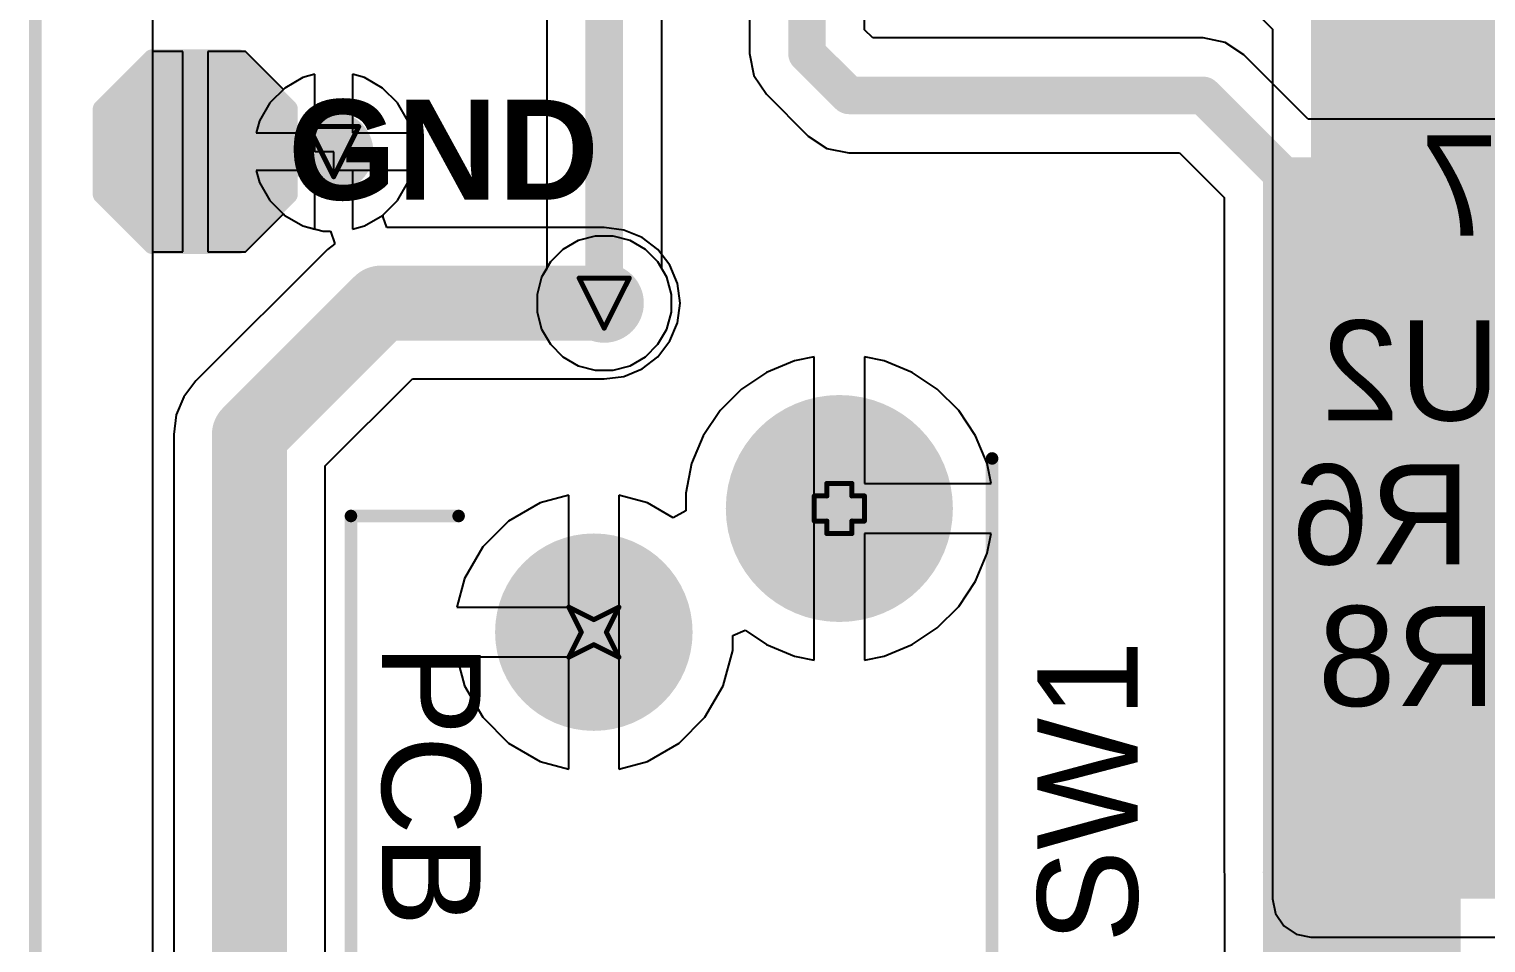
# Model space of a CAD drawing. Header units: inches. Extents: x -21 to 276, y -5 to 220.
# Drawn here: x -4.56 to 10.21, y 24.04 to 33.31 of the extents above; entities that cross this region are included whole.
import ezdxf

# ---------------------------------------------------------------- set-up
doc = ezdxf.new("R2010")
doc.units = ezdxf.units.IN
for name, color, linetype in [('Board_Outline', 216, 'Continuous'), ('Bottom Layer', 5, 'Continuous'), ('Bottom Overlay', 54, 'Continuous'), ('Bottom Solder', 6, 'Continuous'), ('Drill Drawing', 1, 'Continuous'), ('Ground', 16, 'Continuous'), ('Multi-Layer', 9, 'Continuous'), ('Pad Holes', 156, 'Continuous'), ('Power + Signal', 76, 'Continuous'), ('Top Layer', 1, 'Continuous'), ('Top Overlay', 2, 'Continuous'), ('Top Paste', 8, 'Continuous'), ('Top Solder', 216, 'Continuous'), ('Via Holes', 16, 'Continuous')]:
    doc.layers.add(name, color=color, linetype=linetype)
doc.styles.add('Arial', font='', dxfattribs={"height": 0.2})
doc.styles.add('Arial_Bold', font='', dxfattribs={"height": 0.2})
doc.styles.get('Arial').set_extended_font_data('Arial')
doc.styles.get('Arial_Bold').set_extended_font_data('Arial', bold=True)

# ---------------------------------------------------------------- blocks, each defined once
blk = doc.blocks.new('1825027_8_66')
at = {"layer": 'Bottom Layer'}
h = blk.add_hatch(color=5, dxfattribs=at)
edge = h.paths.add_edge_path()
edge.add_arc((-3.505, 1.245), 1.05, 0, 360)
h = blk.add_hatch(color=5, dxfattribs=at)
edge = h.paths.add_edge_path()
edge.add_arc((3.505, 1.245), 1.05, 0, 360)
h = blk.add_hatch(color=5, dxfattribs=at)
edge = h.paths.add_edge_path()
edge.add_arc((-2.25, -1.245), 0.9, 0, 360)
h = blk.add_hatch(color=5, dxfattribs=at)
edge = h.paths.add_edge_path()
edge.add_arc((2.25, -1.245), 0.9, 0, 360)
at = {"layer": 'Bottom Solder'}
h = blk.add_hatch(color=6, dxfattribs=at)
edge = h.paths.add_edge_path()
edge.add_arc((-3.505, 1.245), 1.1516, 0, 360)
h = blk.add_hatch(color=6, dxfattribs=at)
edge = h.paths.add_edge_path()
edge.add_arc((3.505, 1.245), 1.1516, 0, 360)
h = blk.add_hatch(color=6, dxfattribs=at)
edge = h.paths.add_edge_path()
edge.add_arc((-2.25, -1.245), 1.0016, 0, 360)
h = blk.add_hatch(color=6, dxfattribs=at)
edge = h.paths.add_edge_path()
edge.add_arc((2.25, -1.245), 1.0016, 0, 360)
at = {"layer": 'Ground'}
h = blk.add_hatch(color=16, dxfattribs=at)
edge = h.paths.add_edge_path()
edge.add_arc((-3.505, 1.245), 1.05, 0, 360)
h = blk.add_hatch(color=16, dxfattribs=at)
edge = h.paths.add_edge_path()
edge.add_arc((3.505, 1.245), 1.05, 0, 360)
h = blk.add_hatch(color=16, dxfattribs=at)
edge = h.paths.add_edge_path()
edge.add_arc((-2.25, -1.245), 0.9, 0, 360)
h = blk.add_hatch(color=16, dxfattribs=at)
edge = h.paths.add_edge_path()
edge.add_arc((2.25, -1.245), 0.9, 0, 360)
at = {"layer": 'Multi-Layer'}
h = blk.add_hatch(color=9, dxfattribs=at)
edge = h.paths.add_edge_path()
edge.add_arc((-3.505, 1.245), 1.05, 0, 360)
h = blk.add_hatch(color=9, dxfattribs=at)
edge = h.paths.add_edge_path()
edge.add_arc((3.505, 1.245), 1.05, 0, 360)
h = blk.add_hatch(color=9, dxfattribs=at)
edge = h.paths.add_edge_path()
edge.add_arc((-2.25, -1.245), 0.9, 0, 360)
h = blk.add_hatch(color=9, dxfattribs=at)
edge = h.paths.add_edge_path()
edge.add_arc((2.25, -1.245), 0.9, 0, 360)
at = {"layer": 'Pad Holes'}
h = blk.add_hatch(color=7, dxfattribs=at)
edge = h.paths.add_edge_path()
edge.add_arc((-3.505, 1.245), 0.65, 0, 360)
h = blk.add_hatch(color=7, dxfattribs=at)
edge = h.paths.add_edge_path()
edge.add_arc((3.505, 1.245), 0.65, 0, 360)
h = blk.add_hatch(color=7, dxfattribs=at)
edge = h.paths.add_edge_path()
edge.add_arc((-2.25, -1.245), 0.55, 0, 360)
h = blk.add_hatch(color=7, dxfattribs=at)
edge = h.paths.add_edge_path()
edge.add_arc((2.25, -1.245), 0.55, 0, 360)
at = {"layer": 'Power + Signal'}
h = blk.add_hatch(color=76, dxfattribs=at)
edge = h.paths.add_edge_path()
edge.add_arc((-3.505, 1.245), 1.05, 0, 360)
h = blk.add_hatch(color=76, dxfattribs=at)
edge = h.paths.add_edge_path()
edge.add_arc((3.505, 1.245), 1.05, 0, 360)
h = blk.add_hatch(color=76, dxfattribs=at)
edge = h.paths.add_edge_path()
edge.add_arc((-2.25, -1.245), 0.9, 0, 360)
h = blk.add_hatch(color=76, dxfattribs=at)
edge = h.paths.add_edge_path()
edge.add_arc((2.25, -1.245), 0.9, 0, 360)
at = {"layer": 'Top Layer'}
h = blk.add_hatch(color=1, dxfattribs=at)
edge = h.paths.add_edge_path()
edge.add_arc((-3.505, 1.245), 1.05, 0, 360)
h = blk.add_hatch(color=1, dxfattribs=at)
edge = h.paths.add_edge_path()
edge.add_arc((3.505, 1.245), 1.05, 0, 360)
h = blk.add_hatch(color=1, dxfattribs=at)
edge = h.paths.add_edge_path()
edge.add_arc((-2.25, -1.245), 0.9, 0, 360)
h = blk.add_hatch(color=1, dxfattribs=at)
edge = h.paths.add_edge_path()
edge.add_arc((2.25, -1.245), 0.9, 0, 360)
at = {"layer": 'Top Solder'}
h = blk.add_hatch(color=216, dxfattribs=at)
edge = h.paths.add_edge_path()
edge.add_arc((-3.505, 1.245), 1.1516, 0, 360)
h = blk.add_hatch(color=216, dxfattribs=at)
edge = h.paths.add_edge_path()
edge.add_arc((3.505, 1.245), 1.1516, 0, 360)
h = blk.add_hatch(color=216, dxfattribs=at)
edge = h.paths.add_edge_path()
edge.add_arc((-2.25, -1.245), 1.0016, 0, 360)
h = blk.add_hatch(color=216, dxfattribs=at)
edge = h.paths.add_edge_path()
edge.add_arc((2.25, -1.245), 1.0016, 0, 360)
at = {"layer": 'Top Overlay'}
for points in [[(4.064, 2.794, 0.127, 0.127, 0), (-4.0132, 2.794, 0.127, 0.127, 0)], [(-3.429, -3.7084, 0.127, 0.127, 0), (-3.429, -2.6162, 0.127, 0.127, 0)], [(3.429, -3.7084, 0.127, 0.127, 0), (3.429, -2.6162, 0.127, 0.127, 0)], [(3.429, -3.7084, 0.127, 0.127, 0), (-3.429, -3.7084, 0.127, 0.127, 0)]]:
    blk.add_lwpolyline(points, format="xyseb", dxfattribs=at)
for points in [[(-4.04495, 2.794, 0.0635, 0.0635, 1), (-3.98145, 2.794, 0.0635, 0.0635, 1)], [(4.03225, 2.794, 0.0635, 0.0635, 1), (4.09575, 2.794, 0.0635, 0.0635, 1)], [(-3.46075, -2.6162, 0.0635, 0.0635, 1), (-3.39725, -2.6162, 0.0635, 0.0635, 1)], [(3.39725, -2.6162, 0.0635, 0.0635, 1), (3.46075, -2.6162, 0.0635, 0.0635, 1)], [(-3.46075, -3.7084, 0.0635, 0.0635, 1), (-3.39725, -3.7084, 0.0635, 0.0635, 1)], [(-3.46075, -3.7084, 0.0635, 0.0635, 1), (-3.39725, -3.7084, 0.0635, 0.0635, 1)], [(3.39725, -3.7084, 0.0635, 0.0635, 1), (3.46075, -3.7084, 0.0635, 0.0635, 1)], [(3.39725, -3.7084, 0.0635, 0.0635, 1), (3.46075, -3.7084, 0.0635, 0.0635, 1)]]:
    blk.add_lwpolyline(points, format="xyseb", close=True, dxfattribs=at)
at = {"layer": 'Top Overlay', "style": 'Arial'}
blk.add_text('PCB Edge', height=1.000001, dxfattribs=at).set_placement((-2.1336, -3.39371))
blk = doc.blocks.new('T__________122')
at = {"layer": 'Top Layer'}
blk.add_hatch(color=1, dxfattribs=at).paths.add_polyline_path([(0.381, 0.762), (-0.381, 0.762), (-0.762, 0.381), (-0.762, -0.381), (-0.381, -0.762), (0.381, -0.762), (0.762, -0.381), (0.762, 0.381)])
at = {"layer": 'Top Paste'}
blk.add_hatch(color=8, dxfattribs=at).paths.add_polyline_path([(0.381, 0.762), (-0.381, 0.762), (-0.762, 0.381), (-0.762, -0.381), (-0.381, -0.762), (0.381, -0.762), (0.762, -0.381), (0.762, 0.381)])
at = {"layer": 'Top Solder'}
blk.add_hatch(color=216, dxfattribs=at).paths.add_polyline_path([(0.432, 0.864), (-0.432, 0.864), (-0.864, 0.432), (-0.864, -0.432), (-0.432, -0.864), (0.432, -0.864), (0.864, -0.432), (0.864, 0.432)])
at = {"layer": 'Top Overlay'}
for points in [[(-0.432, 0.94, 0.2, 0.2, 0), (-0.94, 0.432, 0.2, 0.2, 0)], [(-0.432, 0.94, 0.2, 0.2, 0), (0.432, 0.94, 0.2, 0.2, 0)], [(-0.432, 0.94, 0.2, 0.2, 0), (0.432, 0.94, 0.2, 0.2, 0)], [(0.432, 0.94, 0.2, 0.2, 0), (0.94, 0.432, 0.2, 0.2, 0)], [(-0.94, 0.432, 0.2, 0.2, 0), (-0.94, -0.432, 0.2, 0.2, 0)], [(0.94, 0.432, 0.2, 0.2, 0), (0.94, -0.432, 0.2, 0.2, 0)], [(-0.94, -0.432, 0.2, 0.2, 0), (-0.432, -0.94, 0.2, 0.2, 0)], [(0.94, -0.432, 0.2, 0.2, 0), (0.432, -0.94, 0.2, 0.2, 0)], [(-0.432, -0.94, 0.2, 0.2, 0), (0.432, -0.94, 0.2, 0.2, 0)], [(-0.432, -0.94, 0.2, 0.2, 0), (0.432, -0.94, 0.2, 0.2, 0)]]:
    blk.add_lwpolyline(points, format="xyseb", dxfattribs=at)
for points in [[(-0.482, 0.94, 0.1, 0.1, 1), (-0.382, 0.94, 0.1, 0.1, 1)], [(-0.482, 0.94, 0.1, 0.1, 1), (-0.382, 0.94, 0.1, 0.1, 1)], [(-0.482, 0.94, 0.1, 0.1, 1), (-0.382, 0.94, 0.1, 0.1, 1)], [(0.382, 0.94, 0.1, 0.1, 1), (0.482, 0.94, 0.1, 0.1, 1)], [(0.382, 0.94, 0.1, 0.1, 1), (0.482, 0.94, 0.1, 0.1, 1)], [(0.382, 0.94, 0.1, 0.1, 1), (0.482, 0.94, 0.1, 0.1, 1)], [(-0.99, 0.432, 0.1, 0.1, 1), (-0.89, 0.432, 0.1, 0.1, 1)], [(-0.99, 0.432, 0.1, 0.1, 1), (-0.89, 0.432, 0.1, 0.1, 1)], [(0.89, 0.432, 0.1, 0.1, 1), (0.99, 0.432, 0.1, 0.1, 1)], [(0.89, 0.432, 0.1, 0.1, 1), (0.99, 0.432, 0.1, 0.1, 1)], [(-0.99, -0.432, 0.1, 0.1, 1), (-0.89, -0.432, 0.1, 0.1, 1)], [(-0.99, -0.432, 0.1, 0.1, 1), (-0.89, -0.432, 0.1, 0.1, 1)], [(0.89, -0.432, 0.1, 0.1, 1), (0.99, -0.432, 0.1, 0.1, 1)], [(0.89, -0.432, 0.1, 0.1, 1), (0.99, -0.432, 0.1, 0.1, 1)], [(-0.482, -0.94, 0.1, 0.1, 1), (-0.382, -0.94, 0.1, 0.1, 1)], [(-0.482, -0.94, 0.1, 0.1, 1), (-0.382, -0.94, 0.1, 0.1, 1)], [(-0.482, -0.94, 0.1, 0.1, 1), (-0.382, -0.94, 0.1, 0.1, 1)], [(0.382, -0.94, 0.1, 0.1, 1), (0.482, -0.94, 0.1, 0.1, 1)], [(0.382, -0.94, 0.1, 0.1, 1), (0.482, -0.94, 0.1, 0.1, 1)], [(0.382, -0.94, 0.1, 0.1, 1), (0.482, -0.94, 0.1, 0.1, 1)]]:
    blk.add_lwpolyline(points, format="xyseb", close=True, dxfattribs=at)

msp = doc.modelspace()

# ---------------------------------------------------------------- hatches: boundary and pattern name
at = {"layer": 'Bottom Layer'}
h = msp.add_hatch(color=5, dxfattribs=at)
edge = h.paths.add_edge_path()
edge.add_arc((-1.473, 32.068), 0.3, 0, 360)
for points in [[(7.95, 15.875), (9.957, 15.875), (9.957, 32.009), (7.95, 32.009)], [(9.627, 31.179), (11.284, 31.179), (11.284, 32.009), (9.627, 32.009)]]:
    msp.add_hatch(color=5, dxfattribs=at).paths.add_polyline_path(points)
h = msp.add_hatch(color=5, dxfattribs=at)
edge = h.paths.add_edge_path()
edge.add_arc((1.27, 30.531), 0.3, 0, 360)
at = {"layer": 'Bottom Solder'}
h = msp.add_hatch(color=6, dxfattribs=at)
edge = h.paths.add_edge_path()
edge.add_arc((-1.473, 32.068), 0.402, 0, 360)
h = msp.add_hatch(color=6, dxfattribs=at)
edge = h.paths.add_edge_path()
edge.add_arc((1.27, 30.531), 0.402, 0, 360)
at = {"layer": 'Ground'}
h = msp.add_hatch(color=16, dxfattribs=at)
edge = h.paths.add_edge_path()
edge.add_arc((-1.473, 32.068), 0.3, 0, 360)
h = msp.add_hatch(color=16, dxfattribs=at)
edge = h.paths.add_edge_path()
edge.add_arc((1.27, 30.531), 0.3, 0, 360)
at = {"layer": 'Power + Signal'}
h = msp.add_hatch(color=76, dxfattribs=at)
edge = h.paths.add_edge_path()
edge.add_arc((-1.473, 32.068), 0.3, 0, 360)
h = msp.add_hatch(color=76, dxfattribs=at)
edge = h.paths.add_edge_path()
edge.add_arc((1.27, 30.531), 0.3, 0, 360)
at = {"layer": 'Top Layer'}
for points in [[(8.437, 24.486), (12.198, 24.486), (12.198, 34.19), (8.437, 34.19)], [(8.763, 24.486), (49.835, 24.486), (49.835, 26.518), (8.763, 26.518)]]:
    msp.add_hatch(color=1, dxfattribs=at).paths.add_polyline_path(points)
h = msp.add_hatch(color=1, dxfattribs=at)
edge = h.paths.add_edge_path()
edge.add_arc((-1.473, 32.068), 0.3, 0, 360)
h = msp.add_hatch(color=1, dxfattribs=at)
edge = h.paths.add_edge_path()
edge.add_arc((1.27, 30.531), 0.3, 0, 360)
at = {"layer": 'Top Solder'}
h = msp.add_hatch(color=216, dxfattribs=at)
edge = h.paths.add_edge_path()
edge.add_arc((-1.473, 32.068), 0.402, 0, 360)
h = msp.add_hatch(color=216, dxfattribs=at)
edge = h.paths.add_edge_path()
edge.add_arc((1.27, 30.531), 0.402, 0, 360)
at = {"layer": 'Via Holes'}
h = msp.add_hatch(color=7, dxfattribs=at)
edge = h.paths.add_edge_path()
edge.add_arc((-1.473, 32.068), 0.15, 0, 360)
h = msp.add_hatch(color=7, dxfattribs=at)
edge = h.paths.add_edge_path()
edge.add_arc((1.27, 30.531), 0.15, 0, 360)

# ---------------------------------------------------------------- linework, layer by layer
at = {"layer": 'Board_Outline'}
msp.add_lwpolyline([(-4.499, -4.518, 0.127, 0.127, 0), (-4.499, 95.482, 0.127, 0.127, 0)], format="xyseb", dxfattribs=at)
at = {"layer": 'Bottom Layer'}
for p, q in [((3.91, 33.305), (3.91, 42.647)), ((2.745, 42.405), (2.745, 33.063)), ((1.853, 30.884), (1.853, 35.077)), ((0.687, 34.836), (0.687, 30.884)), ((-3.309, 16.982), (-3.309, 34.185)), ((3.993, 33.222), (3.91, 33.305)), ((7.345, 33.222), (3.993, 33.222)), ((7.568, 33.177), (7.345, 33.222)), ((7.757, 33.051), (7.568, 33.177)), ((2.745, 33.063), (2.789, 32.84)), ((8.411, 32.397), (7.757, 33.051)), ((-1.785, 32.821), (-1.969, 32.714)), ((-1.664, 32.853), (-1.785, 32.821)), ((-1.664, 32.258), (-1.664, 32.853)), ((-1.161, 32.821), (-1.283, 32.853)), ((-1.283, 32.853), (-1.283, 32.258)), ((-0.977, 32.714), (-1.161, 32.821)), ((2.789, 32.84), (2.915, 32.651)), ((-1.969, 32.714), (-2.12, 32.564)), ((-0.827, 32.564), (-0.977, 32.714)), ((2.915, 32.651), (3.34, 32.227)), ((-2.12, 32.564), (-2.226, 32.38)), ((-0.72, 32.38), (-0.827, 32.564)), ((-2.226, 32.38), (-2.259, 32.258)), ((-0.688, 32.258), (-0.72, 32.38)), ((11.159, 32.397), (8.411, 32.397)), ((-2.259, 32.258), (-1.664, 32.258)), ((-1.283, 32.258), (-0.688, 32.258)), ((3.34, 32.227), (3.529, 32.101)), ((3.529, 32.101), (3.752, 32.056)), ((3.752, 32.056), (7.104, 32.056)), ((7.104, 32.056), (7.558, 31.602)), ((-1.664, 31.877), (-2.259, 31.877)), ((-2.259, 31.877), (-2.226, 31.756)), ((-1.664, 31.282), (-1.664, 31.877)), ((-0.688, 31.877), (-1.283, 31.877)), ((-1.283, 31.877), (-1.283, 31.282)), ((-0.72, 31.756), (-0.688, 31.877)), ((-2.226, 31.756), (-2.12, 31.572)), ((-0.827, 31.572), (-0.72, 31.756)), ((-2.12, 31.572), (-1.969, 31.421)), ((-0.977, 31.421), (-0.827, 31.572)), ((7.558, 31.602), (7.558, 24.755)), ((-1.969, 31.421), (-1.785, 31.315)), ((-1.161, 31.315), (-0.977, 31.421)), ((-1.785, 31.315), (-1.664, 31.282)), ((-1.283, 31.282), (-1.161, 31.315)), ((0.687, 30.884), (0.635, 30.794)), ((1.905, 30.794), (1.853, 30.884)), ((0.635, 30.794), (0.589, 30.62)), ((1.951, 30.62), (1.905, 30.794)), ((0.589, 30.62), (0.589, 30.441)), ((1.951, 30.441), (1.951, 30.62)), ((0.589, 30.441), (0.635, 30.268)), ((1.905, 30.268), (1.951, 30.441)), ((0.635, 30.268), (0.725, 30.113)), ((1.815, 30.113), (1.905, 30.268)), ((0.725, 30.113), (0.852, 29.986)), ((1.688, 29.986), (1.815, 30.113)), ((0.852, 29.986), (1.007, 29.896)), ((1.007, 29.896), (1.18, 29.85)), ((1.18, 29.85), (1.36, 29.85)), ((1.36, 29.85), (1.533, 29.896)), ((1.533, 29.896), (1.688, 29.986)), ((3.201, 29.945), (2.917, 29.828)), ((3.401, 29.985), (3.201, 29.945)), ((3.401, 28.447), (3.401, 29.985)), ((4.109, 29.945), (3.909, 29.985)), ((3.909, 29.985), (3.909, 28.701)), ((4.393, 29.828), (4.109, 29.945)), ((2.917, 29.828), (2.662, 29.657)), ((4.648, 29.657), (4.393, 29.828)), ((2.662, 29.657), (2.445, 29.44)), ((4.865, 29.44), (4.648, 29.657)), ((2.445, 29.44), (2.274, 29.185)), ((5.036, 29.185), (4.865, 29.44)), ((2.274, 29.185), (2.157, 28.902)), ((5.153, 28.902), (5.036, 29.185)), ((2.157, 28.902), (2.097, 28.601)), ((5.193, 28.701), (5.153, 28.902)), ((3.909, 28.701), (5.193, 28.701)), ((0.911, 28.582), (0.622, 28.504)), ((0.911, 27.446), (0.911, 28.582)), ((1.708, 28.504), (1.419, 28.582)), ((1.419, 28.582), (1.419, 27.192)), ((2.097, 28.601), (2.097, 28.424)), ((0.622, 28.504), (0.3, 28.319)), ((1.97, 28.353), (1.708, 28.504)), ((2.097, 28.424), (1.97, 28.353)), ((3.401, 26.909), (3.401, 28.447)), ((0.3, 28.319), (0.038, 28.057)), ((5.193, 28.193), (3.909, 28.193)), ((3.909, 28.193), (3.909, 26.909)), ((5.153, 27.993), (5.193, 28.193)), ((0.038, 28.057), (-0.147, 27.736)), ((5.036, 27.709), (5.153, 27.993)), ((-0.147, 27.736), (-0.225, 27.446)), ((4.865, 27.454), (5.036, 27.709)), ((-0.225, 27.446), (0.911, 27.446)), ((4.648, 27.237), (4.865, 27.454)), ((1.419, 27.192), (1.419, 25.803)), ((2.573, 27.159), (2.7, 27.212)), ((2.7, 27.212), (2.917, 27.067)), ((4.393, 27.067), (4.648, 27.237)), ((2.573, 27.007), (2.573, 27.159)), ((2.917, 27.067), (3.201, 26.949)), ((4.109, 26.949), (4.393, 27.067)), ((0.911, 26.938), (-0.225, 26.938)), ((-0.225, 26.938), (-0.147, 26.649)), ((0.911, 25.803), (0.911, 26.938)), ((2.477, 26.649), (2.573, 27.007)), ((3.201, 26.949), (3.401, 26.909)), ((3.909, 26.909), (4.109, 26.949)), ((-0.147, 26.649), (0.038, 26.328)), ((2.292, 26.328), (2.477, 26.649)), ((0.038, 26.328), (0.3, 26.066)), ((2.03, 26.066), (2.292, 26.328)), ((0.3, 26.066), (0.622, 25.88)), ((1.708, 25.88), (2.03, 26.066)), ((0.622, 25.88), (0.911, 25.803)), ((1.419, 25.803), (1.708, 25.88)), ((7.558, 24.755), (7.562, 24.736)), ((7.562, 24.736), (7.562, 15.875))]:
    msp.add_line(p, q, dxfattribs=at)
for points in [[(3.327, 33.063, 0.381, 0.381, 0), (3.327, 42.647, 0.381, 0.381, 0)], [(1.27, 30.531, 0.381, 0.381, 0), (1.27, 35.077, 0.381, 0.381, 0)], [(3.327, 33.063, 0.381, 0.381, 0), (3.752, 32.639, 0.381, 0.381, 0)], [(3.752, 32.639, 0.381, 0.381, 0), (7.345, 32.639, 0.381, 0.381, 0)], [(7.345, 32.639, 0.381, 0.381, 0), (8.141, 31.843, 0.381, 0.381, 0)], [(8.141, 24.755, 0.381, 0.381, 0), (8.141, 31.843, 0.381, 0.381, 0)], [(9.627, 31.81, 0.254, 0.254, 0), (10.891, 31.81, 0.254, 0.254, 0)], [(8.141, 24.755, 0.381, 0.381, 0), (8.953, 23.942, 0.381, 0.381, 0)]]:
    msp.add_lwpolyline(points, format="xyseb", dxfattribs=at)
for points in [[(3.232, 33.063, 0.191, 0.191, 1), (3.423, 33.063, 0.191, 0.191, 1)], [(3.232, 33.063, 0.191, 0.191, 1), (3.423, 33.063, 0.191, 0.191, 1)], [(3.657, 32.639, 0.191, 0.191, 1), (3.847, 32.639, 0.191, 0.191, 1)], [(3.657, 32.639, 0.191, 0.191, 1), (3.847, 32.639, 0.191, 0.191, 1)], [(7.25, 32.639, 0.191, 0.191, 1), (7.44, 32.639, 0.191, 0.191, 1)], [(7.25, 32.639, 0.191, 0.191, 1), (7.44, 32.639, 0.191, 0.191, 1)], [(8.045, 31.843, 0.191, 0.191, 1), (8.236, 31.843, 0.191, 0.191, 1)], [(8.045, 31.843, 0.191, 0.191, 1), (8.236, 31.843, 0.191, 0.191, 1)], [(9.563, 31.81, 0.127, 0.127, 1), (9.69, 31.81, 0.127, 0.127, 1)], [(1.175, 30.531, 0.191, 0.191, 1), (1.365, 30.531, 0.191, 0.191, 1)], [(8.045, 24.755, 0.191, 0.191, 1), (8.236, 24.755, 0.191, 0.191, 1)], [(8.045, 24.755, 0.191, 0.191, 1), (8.236, 24.755, 0.191, 0.191, 1)], [(8.858, 23.942, 0.191, 0.191, 1), (9.049, 23.942, 0.191, 0.191, 1)]]:
    msp.add_lwpolyline(points, format="xyseb", close=True, dxfattribs=at)
at = {"layer": 'Drill Drawing'}
for points in [[(-1.727, 32.322, 0.0508, 0.0508, 0), (-1.219, 32.322, 0.0508, 0.0508, 0)], [(-1.727, 32.322, 0.0508, 0.0508, 0), (-1.473, 31.814, 0.0508, 0.0508, 0)], [(-1.473, 31.814, 0.0508, 0.0508, 0), (-1.219, 32.322, 0.0508, 0.0508, 0)], [(1.016, 30.785, 0.0508, 0.0508, 0), (1.524, 30.785, 0.0508, 0.0508, 0)], [(1.016, 30.785, 0.0508, 0.0508, 0), (1.27, 30.277, 0.0508, 0.0508, 0)], [(1.27, 30.277, 0.0508, 0.0508, 0), (1.524, 30.785, 0.0508, 0.0508, 0)], [(3.528, 28.574, 0.0508, 0.0508, 0), (3.528, 28.701, 0.0508, 0.0508, 0)], [(3.528, 28.701, 0.0508, 0.0508, 0), (3.782, 28.701, 0.0508, 0.0508, 0)], [(3.782, 28.574, 0.0508, 0.0508, 0), (3.782, 28.701, 0.0508, 0.0508, 0)], [(3.401, 28.32, 0.0508, 0.0508, 0), (3.401, 28.574, 0.0508, 0.0508, 0)], [(3.401, 28.574, 0.0508, 0.0508, 0), (3.528, 28.574, 0.0508, 0.0508, 0)], [(3.782, 28.574, 0.0508, 0.0508, 0), (3.909, 28.574, 0.0508, 0.0508, 0)], [(3.909, 28.32, 0.0508, 0.0508, 0), (3.909, 28.574, 0.0508, 0.0508, 0)], [(3.401, 28.32, 0.0508, 0.0508, 0), (3.528, 28.32, 0.0508, 0.0508, 0)], [(3.528, 28.193, 0.0508, 0.0508, 0), (3.528, 28.32, 0.0508, 0.0508, 0)], [(3.528, 28.193, 0.0508, 0.0508, 0), (3.782, 28.193, 0.0508, 0.0508, 0)], [(3.782, 28.32, 0.0508, 0.0508, 0), (3.909, 28.32, 0.0508, 0.0508, 0)], [(3.782, 28.193, 0.0508, 0.0508, 0), (3.782, 28.32, 0.0508, 0.0508, 0)], [(0.911, 27.446, 0.0508, 0.0508, 0), (1.165, 27.319, 0.0508, 0.0508, 0)], [(0.911, 27.446, 0.0508, 0.0508, 0), (1.038, 27.192, 0.0508, 0.0508, 0)], [(1.165, 27.319, 0.0508, 0.0508, 0), (1.419, 27.446, 0.0508, 0.0508, 0)], [(1.292, 27.192, 0.0508, 0.0508, 0), (1.419, 27.446, 0.0508, 0.0508, 0)], [(0.911, 26.938, 0.0508, 0.0508, 0), (1.038, 27.192, 0.0508, 0.0508, 0)], [(1.292, 27.192, 0.0508, 0.0508, 0), (1.419, 26.938, 0.0508, 0.0508, 0)], [(0.911, 26.938, 0.0508, 0.0508, 0), (1.165, 27.065, 0.0508, 0.0508, 0)], [(1.165, 27.065, 0.0508, 0.0508, 0), (1.419, 26.938, 0.0508, 0.0508, 0)]]:
    msp.add_lwpolyline(points, format="xyseb", dxfattribs=at)
for points in [[(-1.74, 32.322, 0.0254, 0.0254, 1), (-1.714, 32.322, 0.0254, 0.0254, 1)], [(-1.74, 32.322, 0.0254, 0.0254, 1), (-1.714, 32.322, 0.0254, 0.0254, 1)], [(-1.232, 32.322, 0.0254, 0.0254, 1), (-1.206, 32.322, 0.0254, 0.0254, 1)], [(-1.232, 32.322, 0.0254, 0.0254, 1), (-1.206, 32.322, 0.0254, 0.0254, 1)], [(-1.486, 31.814, 0.0254, 0.0254, 1), (-1.46, 31.814, 0.0254, 0.0254, 1)], [(-1.486, 31.814, 0.0254, 0.0254, 1), (-1.46, 31.814, 0.0254, 0.0254, 1)], [(1.003, 30.785, 0.0254, 0.0254, 1), (1.029, 30.785, 0.0254, 0.0254, 1)], [(1.003, 30.785, 0.0254, 0.0254, 1), (1.029, 30.785, 0.0254, 0.0254, 1)], [(1.511, 30.785, 0.0254, 0.0254, 1), (1.537, 30.785, 0.0254, 0.0254, 1)], [(1.511, 30.785, 0.0254, 0.0254, 1), (1.537, 30.785, 0.0254, 0.0254, 1)], [(1.257, 30.277, 0.0254, 0.0254, 1), (1.283, 30.277, 0.0254, 0.0254, 1)], [(1.257, 30.277, 0.0254, 0.0254, 1), (1.283, 30.277, 0.0254, 0.0254, 1)], [(3.515, 28.701, 0.0254, 0.0254, 1), (3.541, 28.701, 0.0254, 0.0254, 1)], [(3.515, 28.701, 0.0254, 0.0254, 1), (3.541, 28.701, 0.0254, 0.0254, 1)], [(3.769, 28.701, 0.0254, 0.0254, 1), (3.795, 28.701, 0.0254, 0.0254, 1)], [(3.769, 28.701, 0.0254, 0.0254, 1), (3.795, 28.701, 0.0254, 0.0254, 1)], [(3.388, 28.574, 0.0254, 0.0254, 1), (3.414, 28.574, 0.0254, 0.0254, 1)], [(3.388, 28.574, 0.0254, 0.0254, 1), (3.414, 28.574, 0.0254, 0.0254, 1)], [(3.515, 28.574, 0.0254, 0.0254, 1), (3.541, 28.574, 0.0254, 0.0254, 1)], [(3.515, 28.574, 0.0254, 0.0254, 1), (3.541, 28.574, 0.0254, 0.0254, 1)], [(3.769, 28.574, 0.0254, 0.0254, 1), (3.795, 28.574, 0.0254, 0.0254, 1)], [(3.769, 28.574, 0.0254, 0.0254, 1), (3.795, 28.574, 0.0254, 0.0254, 1)], [(3.896, 28.574, 0.0254, 0.0254, 1), (3.922, 28.574, 0.0254, 0.0254, 1)], [(3.896, 28.574, 0.0254, 0.0254, 1), (3.922, 28.574, 0.0254, 0.0254, 1)], [(3.388, 28.32, 0.0254, 0.0254, 1), (3.414, 28.32, 0.0254, 0.0254, 1)], [(3.388, 28.32, 0.0254, 0.0254, 1), (3.414, 28.32, 0.0254, 0.0254, 1)], [(3.515, 28.32, 0.0254, 0.0254, 1), (3.541, 28.32, 0.0254, 0.0254, 1)], [(3.515, 28.32, 0.0254, 0.0254, 1), (3.541, 28.32, 0.0254, 0.0254, 1)], [(3.515, 28.193, 0.0254, 0.0254, 1), (3.541, 28.193, 0.0254, 0.0254, 1)], [(3.515, 28.193, 0.0254, 0.0254, 1), (3.541, 28.193, 0.0254, 0.0254, 1)], [(3.769, 28.32, 0.0254, 0.0254, 1), (3.795, 28.32, 0.0254, 0.0254, 1)], [(3.769, 28.32, 0.0254, 0.0254, 1), (3.795, 28.32, 0.0254, 0.0254, 1)], [(3.769, 28.193, 0.0254, 0.0254, 1), (3.795, 28.193, 0.0254, 0.0254, 1)], [(3.769, 28.193, 0.0254, 0.0254, 1), (3.795, 28.193, 0.0254, 0.0254, 1)], [(3.896, 28.32, 0.0254, 0.0254, 1), (3.922, 28.32, 0.0254, 0.0254, 1)], [(3.896, 28.32, 0.0254, 0.0254, 1), (3.922, 28.32, 0.0254, 0.0254, 1)], [(0.898, 27.446, 0.0254, 0.0254, 1), (0.924, 27.446, 0.0254, 0.0254, 1)], [(0.898, 27.446, 0.0254, 0.0254, 1), (0.924, 27.446, 0.0254, 0.0254, 1)], [(1.152, 27.319, 0.0254, 0.0254, 1), (1.178, 27.319, 0.0254, 0.0254, 1)], [(1.152, 27.319, 0.0254, 0.0254, 1), (1.178, 27.319, 0.0254, 0.0254, 1)], [(1.406, 27.446, 0.0254, 0.0254, 1), (1.432, 27.446, 0.0254, 0.0254, 1)], [(1.406, 27.446, 0.0254, 0.0254, 1), (1.432, 27.446, 0.0254, 0.0254, 1)], [(1.025, 27.192, 0.0254, 0.0254, 1), (1.051, 27.192, 0.0254, 0.0254, 1)], [(1.025, 27.192, 0.0254, 0.0254, 1), (1.051, 27.192, 0.0254, 0.0254, 1)], [(1.279, 27.192, 0.0254, 0.0254, 1), (1.305, 27.192, 0.0254, 0.0254, 1)], [(1.279, 27.192, 0.0254, 0.0254, 1), (1.305, 27.192, 0.0254, 0.0254, 1)], [(1.152, 27.065, 0.0254, 0.0254, 1), (1.178, 27.065, 0.0254, 0.0254, 1)], [(1.152, 27.065, 0.0254, 0.0254, 1), (1.178, 27.065, 0.0254, 0.0254, 1)], [(0.898, 26.938, 0.0254, 0.0254, 1), (0.924, 26.938, 0.0254, 0.0254, 1)], [(0.898, 26.938, 0.0254, 0.0254, 1), (0.924, 26.938, 0.0254, 0.0254, 1)], [(1.406, 26.938, 0.0254, 0.0254, 1), (1.432, 26.938, 0.0254, 0.0254, 1)], [(1.406, 26.938, 0.0254, 0.0254, 1), (1.432, 26.938, 0.0254, 0.0254, 1)]]:
    msp.add_lwpolyline(points, format="xyseb", close=True, dxfattribs=at)
at = {"layer": 'Ground'}
for p, q in [((-3.309, 16.716), (-3.309, 60.048)), ((-1.785, 32.821), (-1.969, 32.714)), ((-1.664, 32.853), (-1.785, 32.821)), ((-1.664, 32.258), (-1.664, 32.853)), ((-1.161, 32.821), (-1.283, 32.853)), ((-1.283, 32.853), (-1.283, 32.258)), ((-0.977, 32.714), (-1.161, 32.821)), ((-1.969, 32.714), (-2.12, 32.564)), ((-0.827, 32.564), (-0.977, 32.714)), ((-2.12, 32.564), (-2.226, 32.38)), ((-0.72, 32.38), (-0.827, 32.564)), ((-2.226, 32.38), (-2.259, 32.258)), ((-0.688, 32.258), (-0.72, 32.38)), ((-2.259, 32.258), (-1.664, 32.258)), ((-1.283, 32.258), (-0.688, 32.258)), ((-1.664, 31.877), (-2.259, 31.877)), ((-2.259, 31.877), (-2.226, 31.756)), ((-1.664, 31.282), (-1.664, 31.877)), ((-0.688, 31.877), (-1.283, 31.877)), ((-1.283, 31.877), (-1.283, 31.282)), ((-0.72, 31.756), (-0.688, 31.877)), ((-2.226, 31.756), (-2.12, 31.572)), ((-0.827, 31.572), (-0.72, 31.756)), ((-2.12, 31.572), (-1.969, 31.421)), ((-0.977, 31.421), (-0.827, 31.572)), ((-1.969, 31.421), (-1.785, 31.315)), ((-1.161, 31.315), (-0.977, 31.421)), ((-1.785, 31.315), (-1.664, 31.282)), ((-1.283, 31.282), (-1.161, 31.315)), ((1.18, 31.212), (1.007, 31.165)), ((1.36, 31.212), (1.18, 31.212)), ((1.533, 31.165), (1.36, 31.212)), ((0.852, 31.076), (0.725, 30.949)), ((1.007, 31.165), (0.852, 31.076)), ((1.688, 31.076), (1.533, 31.165)), ((1.815, 30.949), (1.688, 31.076)), ((0.725, 30.949), (0.635, 30.794)), ((1.905, 30.794), (1.815, 30.949)), ((0.635, 30.794), (0.589, 30.62)), ((1.951, 30.62), (1.905, 30.794)), ((0.589, 30.62), (0.589, 30.441)), ((1.951, 30.441), (1.951, 30.62)), ((0.589, 30.441), (0.635, 30.268)), ((1.905, 30.268), (1.951, 30.441)), ((0.635, 30.268), (0.725, 30.113)), ((1.815, 30.113), (1.905, 30.268)), ((0.725, 30.113), (0.852, 29.986)), ((1.688, 29.986), (1.815, 30.113)), ((0.852, 29.986), (1.007, 29.896)), ((1.007, 29.896), (1.18, 29.85)), ((1.18, 29.85), (1.36, 29.85)), ((1.36, 29.85), (1.533, 29.896)), ((1.533, 29.896), (1.688, 29.986)), ((3.201, 29.945), (2.917, 29.828)), ((3.401, 29.985), (3.201, 29.945)), ((3.401, 28.447), (3.401, 29.985)), ((4.109, 29.945), (3.909, 29.985)), ((3.909, 29.985), (3.909, 28.701)), ((4.393, 29.828), (4.109, 29.945)), ((2.917, 29.828), (2.662, 29.657)), ((4.648, 29.657), (4.393, 29.828)), ((2.662, 29.657), (2.445, 29.44)), ((4.865, 29.44), (4.648, 29.657)), ((2.445, 29.44), (2.274, 29.185)), ((5.036, 29.185), (4.865, 29.44)), ((2.274, 29.185), (2.157, 28.902)), ((5.153, 28.902), (5.036, 29.185)), ((2.157, 28.902), (2.097, 28.601)), ((5.193, 28.701), (5.153, 28.902)), ((3.909, 28.701), (5.193, 28.701)), ((0.911, 28.582), (0.622, 28.504)), ((0.911, 27.446), (0.911, 28.582)), ((1.708, 28.504), (1.419, 28.582)), ((1.419, 28.582), (1.419, 27.192)), ((2.097, 28.601), (2.097, 28.424)), ((0.622, 28.504), (0.3, 28.319)), ((1.97, 28.353), (1.708, 28.504)), ((2.097, 28.424), (1.97, 28.353)), ((3.401, 26.909), (3.401, 28.447)), ((0.3, 28.319), (0.038, 28.057)), ((5.193, 28.193), (3.909, 28.193)), ((3.909, 28.193), (3.909, 26.909)), ((5.153, 27.993), (5.193, 28.193)), ((0.038, 28.057), (-0.147, 27.736)), ((5.036, 27.709), (5.153, 27.993)), ((-0.147, 27.736), (-0.225, 27.446)), ((4.865, 27.454), (5.036, 27.709)), ((-0.225, 27.446), (0.911, 27.446)), ((4.648, 27.237), (4.865, 27.454)), ((1.419, 27.192), (1.419, 25.803)), ((2.573, 27.159), (2.7, 27.212)), ((2.7, 27.212), (2.917, 27.067)), ((4.393, 27.067), (4.648, 27.237)), ((2.573, 27.007), (2.573, 27.159)), ((2.917, 27.067), (3.201, 26.949)), ((4.109, 26.949), (4.393, 27.067)), ((0.911, 26.938), (-0.225, 26.938)), ((-0.225, 26.938), (-0.147, 26.649)), ((0.911, 25.803), (0.911, 26.938)), ((2.477, 26.649), (2.573, 27.007)), ((3.201, 26.949), (3.401, 26.909)), ((3.909, 26.909), (4.109, 26.949)), ((-0.147, 26.649), (0.038, 26.328)), ((2.292, 26.328), (2.477, 26.649)), ((0.038, 26.328), (0.3, 26.066)), ((2.03, 26.066), (2.292, 26.328)), ((0.3, 26.066), (0.622, 25.88)), ((1.708, 25.88), (2.03, 26.066)), ((0.622, 25.88), (0.911, 25.803)), ((1.419, 25.803), (1.708, 25.88))]:
    msp.add_line(p, q, dxfattribs=at)
at = {"layer": 'Power + Signal'}
for p, q in [((-3.309, 16.716), (-3.309, 60.048)), ((-1.785, 32.821), (-1.969, 32.714)), ((-1.664, 32.853), (-1.785, 32.821)), ((-1.664, 32.258), (-1.664, 32.853)), ((-1.161, 32.821), (-1.283, 32.853)), ((-1.283, 32.853), (-1.283, 32.258)), ((-0.977, 32.714), (-1.161, 32.821)), ((-1.969, 32.714), (-2.12, 32.564)), ((-0.827, 32.564), (-0.977, 32.714)), ((-2.12, 32.564), (-2.226, 32.38)), ((-0.72, 32.38), (-0.827, 32.564)), ((-2.226, 32.38), (-2.259, 32.258)), ((-0.688, 32.258), (-0.72, 32.38)), ((-2.259, 32.258), (-1.664, 32.258)), ((-1.283, 32.258), (-0.688, 32.258)), ((-1.664, 31.877), (-2.259, 31.877)), ((-2.259, 31.877), (-2.226, 31.756)), ((-1.664, 31.282), (-1.664, 31.877)), ((-0.688, 31.877), (-1.283, 31.877)), ((-1.283, 31.877), (-1.283, 31.282)), ((-0.72, 31.756), (-0.688, 31.877)), ((-2.226, 31.756), (-2.12, 31.572)), ((-0.827, 31.572), (-0.72, 31.756)), ((-2.12, 31.572), (-1.969, 31.421)), ((-0.977, 31.421), (-0.827, 31.572)), ((-1.969, 31.421), (-1.785, 31.315)), ((-1.161, 31.315), (-0.977, 31.421)), ((-1.785, 31.315), (-1.664, 31.282)), ((-1.283, 31.282), (-1.161, 31.315)), ((1.18, 31.212), (1.007, 31.165)), ((1.36, 31.212), (1.18, 31.212)), ((1.533, 31.165), (1.36, 31.212)), ((0.852, 31.076), (0.725, 30.949)), ((1.007, 31.165), (0.852, 31.076)), ((1.688, 31.076), (1.533, 31.165)), ((1.815, 30.949), (1.688, 31.076)), ((0.725, 30.949), (0.635, 30.794)), ((1.905, 30.794), (1.815, 30.949)), ((0.635, 30.794), (0.589, 30.62)), ((1.951, 30.62), (1.905, 30.794)), ((0.589, 30.62), (0.589, 30.441)), ((1.951, 30.441), (1.951, 30.62)), ((0.589, 30.441), (0.635, 30.268)), ((1.905, 30.268), (1.951, 30.441)), ((0.635, 30.268), (0.725, 30.113)), ((1.815, 30.113), (1.905, 30.268)), ((0.725, 30.113), (0.852, 29.986)), ((1.688, 29.986), (1.815, 30.113)), ((0.852, 29.986), (1.007, 29.896)), ((1.007, 29.896), (1.18, 29.85)), ((1.18, 29.85), (1.36, 29.85)), ((1.36, 29.85), (1.533, 29.896)), ((1.533, 29.896), (1.688, 29.986)), ((3.201, 29.945), (2.917, 29.828)), ((3.401, 29.985), (3.201, 29.945)), ((3.401, 28.447), (3.401, 29.985)), ((4.109, 29.945), (3.909, 29.985)), ((3.909, 29.985), (3.909, 28.701)), ((4.393, 29.828), (4.109, 29.945)), ((2.917, 29.828), (2.662, 29.657)), ((4.648, 29.657), (4.393, 29.828)), ((2.662, 29.657), (2.445, 29.44)), ((4.865, 29.44), (4.648, 29.657)), ((2.445, 29.44), (2.274, 29.185)), ((5.036, 29.185), (4.865, 29.44)), ((2.274, 29.185), (2.157, 28.902)), ((5.153, 28.902), (5.036, 29.185)), ((2.157, 28.902), (2.097, 28.601)), ((5.193, 28.701), (5.153, 28.902)), ((3.909, 28.701), (5.193, 28.701)), ((0.911, 28.582), (0.622, 28.504)), ((0.911, 27.446), (0.911, 28.582)), ((1.708, 28.504), (1.419, 28.582)), ((1.419, 28.582), (1.419, 27.192)), ((2.097, 28.601), (2.097, 28.424)), ((0.622, 28.504), (0.3, 28.319)), ((1.97, 28.353), (1.708, 28.504)), ((2.097, 28.424), (1.97, 28.353)), ((3.401, 26.909), (3.401, 28.447)), ((0.3, 28.319), (0.038, 28.057)), ((5.193, 28.193), (3.909, 28.193)), ((3.909, 28.193), (3.909, 26.909)), ((5.153, 27.993), (5.193, 28.193)), ((0.038, 28.057), (-0.147, 27.736)), ((5.036, 27.709), (5.153, 27.993)), ((-0.147, 27.736), (-0.225, 27.446)), ((4.865, 27.454), (5.036, 27.709)), ((-0.225, 27.446), (0.911, 27.446)), ((4.648, 27.237), (4.865, 27.454)), ((1.419, 27.192), (1.419, 25.803)), ((2.573, 27.159), (2.7, 27.212)), ((2.7, 27.212), (2.917, 27.067)), ((4.393, 27.067), (4.648, 27.237)), ((2.573, 27.007), (2.573, 27.159)), ((2.917, 27.067), (3.201, 26.949)), ((4.109, 26.949), (4.393, 27.067)), ((0.911, 26.938), (-0.225, 26.938)), ((-0.225, 26.938), (-0.147, 26.649)), ((0.911, 25.803), (0.911, 26.938)), ((2.477, 26.649), (2.573, 27.007)), ((3.201, 26.949), (3.401, 26.909)), ((3.909, 26.909), (4.109, 26.949)), ((-0.147, 26.649), (0.038, 26.328)), ((2.292, 26.328), (2.477, 26.649)), ((0.038, 26.328), (0.3, 26.066)), ((2.03, 26.066), (2.292, 26.328)), ((0.3, 26.066), (0.622, 25.88)), ((1.708, 25.88), (2.03, 26.066)), ((0.622, 25.88), (0.911, 25.803)), ((1.419, 25.803), (1.708, 25.88))]:
    msp.add_line(p, q, dxfattribs=at)
at = {"layer": 'Top Layer'}
for p, q in [((7.496, 33.864), (8.049, 33.311)), ((-3.309, 33.084), (-3.309, 33.617)), ((8.049, 33.311), (8.049, 24.486)), ((-3.004, 33.084), (-3.309, 33.084)), ((-3.004, 32.068), (-3.004, 33.084)), ((-2.369, 33.084), (-2.75, 33.084)), ((-2.75, 33.084), (-2.75, 32.068)), ((-1.984, 32.699), (-2.369, 33.084)), ((-1.785, 32.821), (-1.969, 32.714)), ((-1.664, 32.853), (-1.785, 32.821)), ((-1.664, 32.068), (-1.664, 32.853)), ((-1.161, 32.821), (-1.283, 32.853)), ((-1.283, 32.853), (-1.283, 32.258)), ((-0.977, 32.714), (-1.161, 32.821)), ((-1.969, 32.714), (-1.984, 32.699)), ((-0.827, 32.564), (-0.977, 32.714)), ((-0.72, 32.38), (-0.827, 32.564)), ((-0.688, 32.258), (-0.72, 32.38)), ((-1.283, 32.258), (-0.688, 32.258)), ((-3.004, 31.052), (-3.004, 32.068)), ((-2.75, 32.068), (-2.75, 31.052)), ((-1.473, 32.068), (-1.664, 32.068)), ((-1.473, 31.877), (-1.473, 32.068)), ((-0.688, 31.877), (-1.473, 31.877)), ((-0.72, 31.756), (-0.688, 31.877)), ((-0.827, 31.572), (-0.72, 31.756)), ((-0.972, 31.426), (-0.827, 31.572)), ((-2.369, 31.052), (-1.984, 31.436)), ((-1.984, 31.436), (-1.969, 31.421)), ((-1.969, 31.421), (-1.785, 31.315)), ((-0.971, 31.403), (-0.972, 31.426)), ((-0.934, 31.299), (-0.971, 31.403)), ((-1.785, 31.315), (-1.58, 31.26)), ((-1.58, 31.26), (-1.504, 31.26)), ((-1.504, 31.26), (-1.461, 31.133)), ((1.27, 31.299), (-0.934, 31.299)), ((1.469, 31.273), (1.27, 31.299)), ((1.654, 31.196), (1.469, 31.273)), ((1.813, 31.074), (1.654, 31.196)), ((-3.309, 16.982), (-3.309, 31.052)), ((-3.309, 31.052), (-3.004, 31.052)), ((-1.537, 31.074), (-2.871, 29.741)), ((-2.75, 31.052), (-2.369, 31.052)), ((-1.461, 31.133), (-1.537, 31.074)), ((1.936, 30.915), (1.813, 31.074)), ((2.012, 30.73), (1.936, 30.915)), ((2.039, 30.531), (2.012, 30.73)), ((2.012, 30.332), (2.039, 30.531)), ((1.936, 30.147), (2.012, 30.332)), ((1.813, 29.987), (1.936, 30.147)), ((1.469, 29.788), (1.654, 29.865)), ((1.654, 29.865), (1.813, 29.987)), ((3.201, 29.945), (2.917, 29.828)), ((3.401, 29.985), (3.201, 29.945)), ((3.401, 28.447), (3.401, 29.985)), ((4.109, 29.945), (3.909, 29.985)), ((3.909, 29.985), (3.909, 28.701)), ((4.393, 29.828), (4.109, 29.945)), ((-2.871, 29.741), (-2.993, 29.581)), ((-1.559, 28.879), (-0.675, 29.762)), ((-0.675, 29.762), (1.27, 29.762)), ((1.27, 29.762), (1.469, 29.788)), ((2.917, 29.828), (2.662, 29.657)), ((4.648, 29.657), (4.393, 29.828)), ((-2.993, 29.581), (-3.07, 29.396)), ((2.662, 29.657), (2.445, 29.44)), ((4.865, 29.44), (4.648, 29.657)), ((2.445, 29.44), (2.274, 29.185)), ((5.036, 29.185), (4.865, 29.44)), ((-3.07, 29.396), (-3.096, 29.197)), ((-3.096, 29.197), (-3.096, 20.066)), ((2.274, 29.185), (2.157, 28.902)), ((5.153, 28.902), (5.036, 29.185)), ((-1.559, 20.384), (-1.559, 28.879)), ((2.157, 28.902), (2.097, 28.601)), ((5.193, 28.701), (5.153, 28.902)), ((3.909, 28.701), (5.193, 28.701)), ((0.911, 28.582), (0.622, 28.504)), ((0.911, 27.446), (0.911, 28.582)), ((1.708, 28.504), (1.419, 28.582)), ((1.419, 28.582), (1.419, 27.192)), ((2.097, 28.601), (2.097, 28.424)), ((0.622, 28.504), (0.3, 28.319)), ((1.97, 28.353), (1.708, 28.504)), ((2.097, 28.424), (1.97, 28.353)), ((3.401, 26.909), (3.401, 28.447)), ((0.3, 28.319), (0.038, 28.057)), ((5.193, 28.193), (3.909, 28.193)), ((3.909, 28.193), (3.909, 26.909)), ((5.153, 27.993), (5.193, 28.193)), ((0.038, 28.057), (-0.147, 27.736)), ((5.036, 27.709), (5.153, 27.993)), ((-0.147, 27.736), (-0.225, 27.446)), ((4.865, 27.454), (5.036, 27.709)), ((-0.225, 27.446), (0.911, 27.446)), ((4.648, 27.237), (4.865, 27.454)), ((1.419, 27.192), (1.419, 25.803)), ((2.573, 27.159), (2.7, 27.212)), ((2.7, 27.212), (2.917, 27.067)), ((4.393, 27.067), (4.648, 27.237)), ((2.573, 27.007), (2.573, 27.159)), ((2.917, 27.067), (3.201, 26.949)), ((4.109, 26.949), (4.393, 27.067)), ((0.911, 26.938), (-0.225, 26.938)), ((-0.225, 26.938), (-0.147, 26.649)), ((0.911, 25.803), (0.911, 26.938)), ((2.477, 26.649), (2.573, 27.007)), ((3.201, 26.949), (3.401, 26.909)), ((3.909, 26.909), (4.109, 26.949)), ((-0.147, 26.649), (0.038, 26.328)), ((2.292, 26.328), (2.477, 26.649)), ((0.038, 26.328), (0.3, 26.066)), ((2.03, 26.066), (2.292, 26.328)), ((0.3, 26.066), (0.622, 25.88)), ((1.708, 25.88), (2.03, 26.066)), ((0.622, 25.88), (0.911, 25.803)), ((1.419, 25.803), (1.708, 25.88)), ((8.049, 24.486), (8.078, 24.337)), ((8.078, 24.337), (8.163, 24.211)), ((8.163, 24.211), (8.289, 24.127)), ((8.289, 24.127), (8.437, 24.097)), ((8.437, 24.097), (46.5, 24.097))]:
    msp.add_line(p, q, dxfattribs=at)
for points in [[(-2.877, 32.068, 0.508, 0.508, 0), (-1.473, 32.068, 0.508, 0.508, 0)], [(-2.327, 29.197, 0.762, 0.762, 0), (-0.994, 30.531, 0.762, 0.762, 0)], [(-0.994, 30.531, 0.762, 0.762, 0), (1.27, 30.531, 0.762, 0.762, 0)], [(-2.327, 20.066, 0.762, 0.762, 0), (-2.327, 29.197, 0.762, 0.762, 0)]]:
    msp.add_lwpolyline(points, format="xyseb", dxfattribs=at)
for points in [[(-3.004, 32.068, 0.254, 0.254, 1), (-2.75, 32.068, 0.254, 0.254, 1)], [(-1.6, 32.068, 0.254, 0.254, 1), (-1.346, 32.068, 0.254, 0.254, 1)], [(-1.184, 30.531, 0.381, 0.381, 1), (-0.803, 30.531, 0.381, 0.381, 1)], [(-1.184, 30.531, 0.381, 0.381, 1), (-0.803, 30.531, 0.381, 0.381, 1)], [(1.079, 30.531, 0.381, 0.381, 1), (1.46, 30.531, 0.381, 0.381, 1)], [(-2.518, 29.197, 0.381, 0.381, 1), (-2.137, 29.197, 0.381, 0.381, 1)], [(-2.518, 29.197, 0.381, 0.381, 1), (-2.137, 29.197, 0.381, 0.381, 1)]]:
    msp.add_lwpolyline(points, format="xyseb", close=True, dxfattribs=at)

# ---------------------------------------------------------------- block references
for name, p, rotation in [('T__________122', (-2.877, 32.068), 90), ('1825027_8_66', (2.41, 24.942), 270)]:
    msp.add_blockref(name, p, dxfattribs=dict(rotation=rotation))

# ---------------------------------------------------------------- texts
at = {"layer": 'Bottom Overlay', "style": 'Arial', "text_generation_flag": 2}
for s, p in [('R7', (11.362, 31.217)), ('U2', (10.358, 29.34)), ('R6', (10.058, 27.879)), ('R8', (10.321, 26.442))]:
    msp.add_text(s, height=1.016, dxfattribs=at).set_placement(p)
at = {"layer": 'Top Overlay', "style": 'Arial_Bold'}
msp.add_text('GND', height=1.016, dxfattribs=at).set_placement((-1.937, 31.58))
at = {"layer": 'Top Overlay', "style": 'Arial'}
msp.add_text('SW1', height=1.016, rotation=90, dxfattribs=at).set_placement((6.68, 24.037))

doc.saveas('drawing.dxf')
